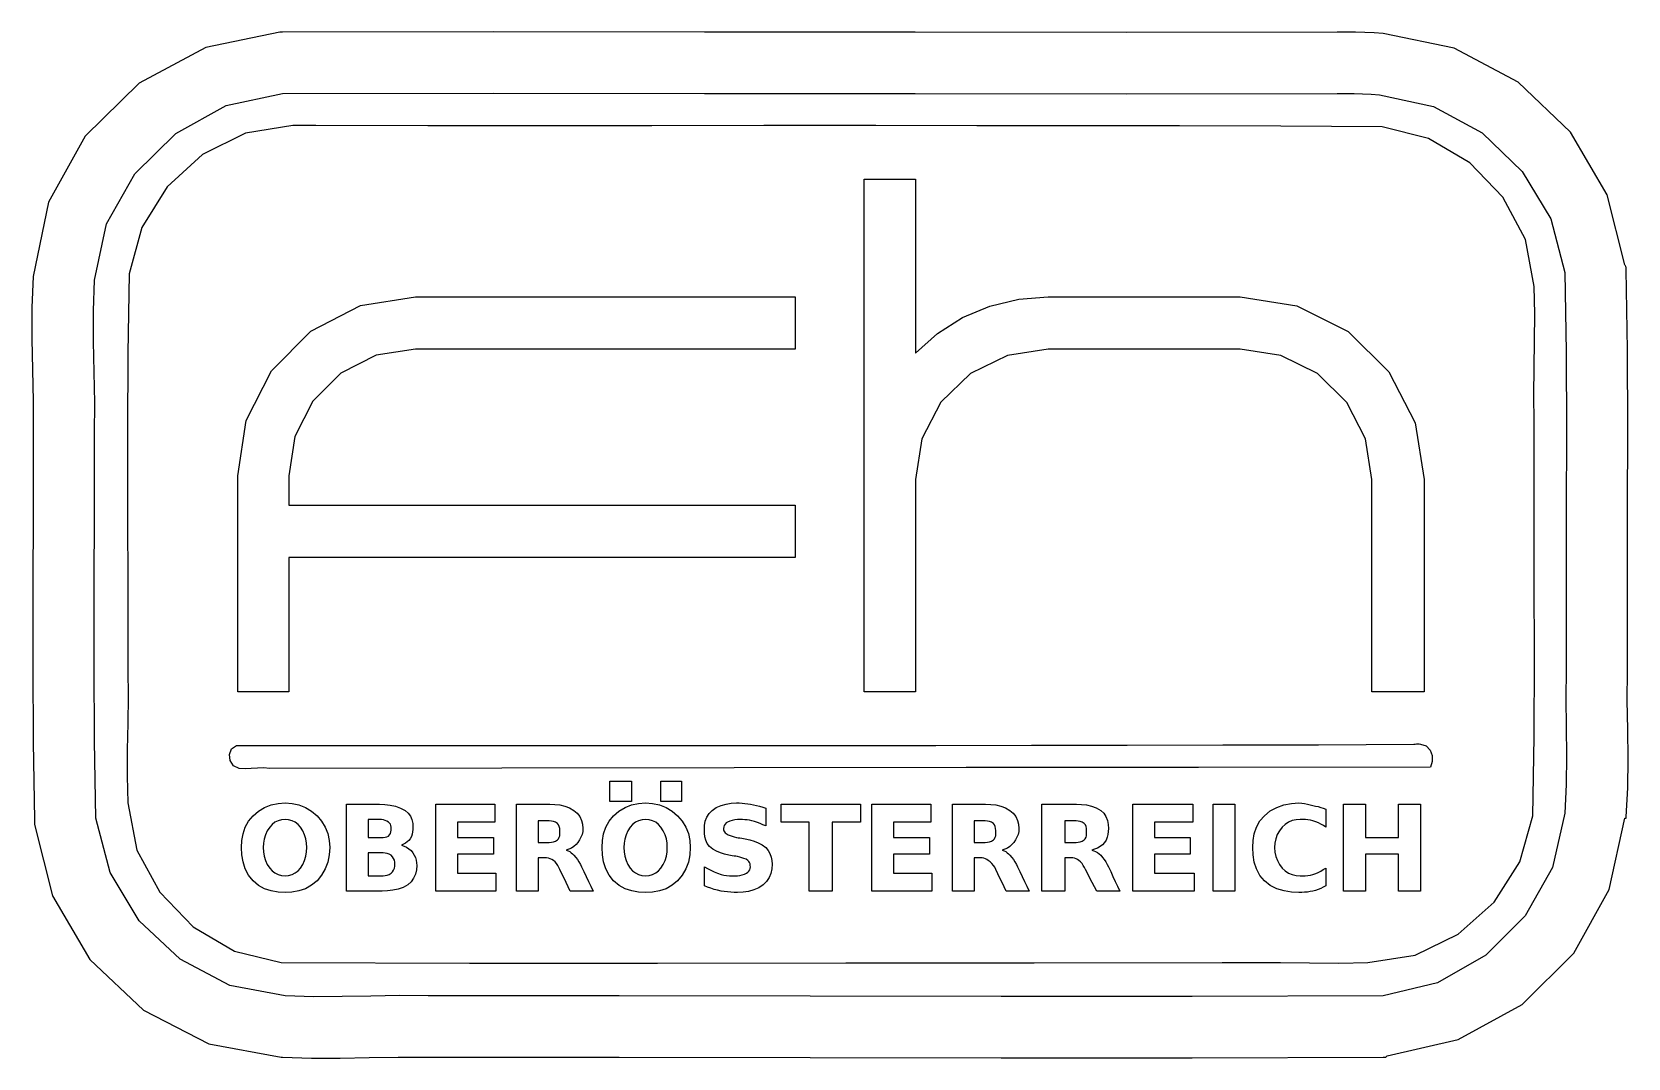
# Model space of a CAD drawing. Extents: x -17.7 to 15.5, y 6.4 to 13.5.
# Drawn here: x 4.47 to 15.48, y 6.44 to 13.52 of the extents above; entities that cross this region are included whole.
import ezdxf

# ---------------------------------------------------------------- set-up
doc = ezdxf.new("R2010")
doc.units = 0
doc.layers.add('Layer_1', color=7, linetype='CONTINUOUS')

msp = doc.modelspace()

# ---------------------------------------------------------------- linework, layer by layer
at = {"layer": 'Layer_1', "color": 7}
for points in [[(6.182431, 13.517708), (5.671289, 13.413498), (5.211601, 13.166623), (4.839628, 12.800781), (4.586859, 12.344208), (4.480278, 11.833194), (4.47188, 11.618237), (4.471671, 11.402858), (4.476068, 11.187506), (4.480738, 10.972605), (4.480278, 10.757222), (4.480278, 10.755177), (4.480278, 10.753584), (4.480278, 10.751749), (4.480278, 10.7499), (4.480278, 10.748403), (4.480187, 10.21569), (4.478746, 9.683001), (4.478255, 9.150087), (4.480971, 8.617198), (4.489097, 8.08493), (4.489097, 8.081529), (4.489097, 8.077731), (4.489097, 8.074042), (4.489097, 8.070871), (4.489097, 8.067291), (4.489097, 8.063891), (4.489097, 8.060092), (4.489097, 8.056403), (4.489097, 8.053232), (4.489097, 8.049653), (4.614426, 7.557628), (4.872197, 7.119827), (5.240446, 6.7701), (5.691739, 6.537323), (6.19125, 6.444514), (6.193296, 6.444514), (6.194888, 6.444514), (6.196723, 6.444514), (6.198572, 6.444514), (6.200069, 6.444514), (6.399469, 6.438622), (6.59894, 6.43893), (6.797932, 6.442498), (6.997191, 6.445822), (7.196667, 6.444514), (7.198712, 6.444514), (7.200305, 6.444514), (7.202139, 6.444514), (7.203989, 6.444514), (7.205486, 6.444514), (8.522911, 6.444499), (9.840567, 6.442306), (11.15827, 6.440123), (12.476021, 6.440131), (13.793611, 6.444514), (13.797012, 6.444514), (13.800811, 6.444514), (13.8045, 6.444514), (13.80767, 6.444514), (13.81125, 6.444514), (13.812951, 6.446214), (13.814559, 6.447823), (13.816476, 6.44974), (13.818449, 6.451712), (13.82007, 6.453333), (14.31014, 6.565871), (14.75055, 6.80908), (15.107735, 7.163287), (15.35224, 7.602826), (15.460486, 8.09375), (15.462532, 8.09375), (15.464124, 8.09375), (15.465959, 8.09375), (15.467808, 8.09375), (15.469306, 8.09375), (15.469345, 8.095464), (15.469318, 8.097442), (15.46929, 8.099039), (15.469267, 8.100714), (15.469306, 8.102569), (15.479832, 8.303489), (15.482258, 8.504602), (15.479753, 8.705827), (15.476514, 8.906979), (15.478125, 9.107986), (15.478125, 9.110031), (15.478125, 9.111624), (15.478125, 9.113459), (15.478125, 9.115308), (15.478125, 9.116805), (15.478125, 9.118851), (15.478125, 9.120443), (15.478125, 9.122278), (15.478125, 9.124127), (15.478125, 9.125625), (15.477695, 9.675792), (15.479186, 10.226036), (15.479985, 10.776605), (15.477527, 11.327231), (15.469306, 11.877291), (15.469306, 11.880692), (15.469306, 11.884491), (15.469306, 11.88818), (15.469306, 11.891351), (15.469306, 11.89493), (15.467605, 11.898331), (15.465706, 11.90213), (15.463861, 11.905819), (15.462276, 11.908989), (15.460486, 11.912569), (15.337663, 12.396454), (15.084942, 12.827454), (14.724421, 13.173078), (14.283095, 13.407128), (13.793611, 13.508889), (13.730196, 13.512955), (13.66684, 13.515741), (13.603025, 13.517398), (13.53933, 13.518017), (13.476111, 13.517708), (12.020828, 13.516263), (10.565453, 13.517447), (9.110176, 13.51935), (7.654976, 13.520071), (6.200069, 13.517708), (6.198024, 13.517708), (6.196431, 13.517708), (6.194597, 13.517708), (6.192747, 13.517708), (6.19125, 13.517708), (6.189204, 13.517708), (6.187612, 13.517708), (6.185777, 13.517708), (6.183928, 13.517708), (6.182431, 13.517708), (6.182431, 13.517708), (6.182431, 13.517708), (6.182431, 13.517708), (6.182431, 13.517708), (6.182431, 13.517708)], [(6.200069, 13.094375), (7.65527, 13.096735), (9.110503, 13.096008), (10.565429, 13.094101), (12.02084, 13.092921), (13.476111, 13.094375), (13.5343, 13.094623), (13.592663, 13.093931), (13.650976, 13.092244), (13.708939, 13.089499), (13.767153, 13.085555), (14.140848, 13.005679), (14.47686, 12.822553), (14.752606, 12.557157), (14.948996, 12.229217), (15.045972, 11.859653), (15.054136, 11.311372), (15.056548, 10.762772), (15.05576, 10.214228), (15.054323, 9.66548), (15.054792, 9.116805), (15.052335, 8.919098), (15.054576, 8.721567), (15.057171, 8.523872), (15.055739, 8.326272), (15.045972, 8.129028), (14.960864, 7.754649), (14.771603, 7.420305), (14.500062, 7.14833), (14.166805, 6.957579), (13.793611, 6.867847), (12.476155, 6.86347), (11.158355, 6.863466), (9.840551, 6.865648), (8.523203, 6.867835), (7.205486, 6.867847), (7.00795, 6.869653), (6.810395, 6.866846), (6.61259, 6.863127), (6.41529, 6.86223), (6.217708, 6.867847), (5.837153, 6.940233), (5.494058, 7.120533), (5.212278, 7.386862), (5.01136, 7.718904), (4.912431, 8.09375), (4.904353, 8.624667), (4.901681, 9.155573), (4.902163, 9.686453), (4.903555, 10.217503), (4.903611, 10.748403), (4.904724, 10.960359), (4.900772, 11.172034), (4.89627, 11.38346), (4.89571, 11.595137), (4.903611, 11.806736), (4.986693, 12.194556), (5.182009, 12.540482), (5.464559, 12.819563), (5.811899, 13.011619), (6.200069, 13.094375), (6.200069, 13.094375), (6.200069, 13.094375), (6.200069, 13.094375), (6.200069, 13.094375), (6.200069, 13.094375)], [(6.270625, 12.873889), (5.944012, 12.822186), (5.648393, 12.674114), (5.404908, 12.450272), (5.23012, 12.169527), (5.141736, 11.850833), (5.133509, 11.304057), (5.131083, 10.757445), (5.131896, 10.210785), (5.133367, 9.66368), (5.132917, 9.116805), (5.134858, 8.933167), (5.132249, 8.749719), (5.128674, 8.566457), (5.127701, 8.382976), (5.132917, 8.199583), (5.195913, 7.874454), (5.353167, 7.582543), (5.583692, 7.344074), (5.869219, 7.175911), (6.19125, 7.097153), (7.489745, 7.092675), (8.787715, 7.092637), (10.086024, 7.094841), (11.384348, 7.09708), (12.682361, 7.097153), (12.883664, 7.098721), (13.084709, 7.097447), (13.285547, 7.095393), (13.486668, 7.094608), (13.687778, 7.097153), (14.014171, 7.148755), (14.310891, 7.294191), (14.557523, 7.515004), (14.735557, 7.793575), (14.825486, 8.111389), (14.833528, 8.654681), (14.835992, 9.197821), (14.835322, 9.741087), (14.833949, 10.284556), (14.834306, 10.827778), (14.832499, 11.014544), (14.834678, 11.201702), (14.837755, 11.38887), (14.838662, 11.575717), (14.834306, 11.762639), (14.774459, 12.087066), (14.61931, 12.378597), (14.389857, 12.616461), (14.105261, 12.784413), (13.784792, 12.865069), (13.086223, 12.870447), (12.387733, 12.872652), (11.68932, 12.873052), (10.990705, 12.873009), (10.292292, 12.873889), (9.519736, 12.873946), (8.74717, 12.87284), (7.974307, 12.871706), (7.201946, 12.871678), (6.429375, 12.873889), (6.39734, 12.873968), (6.365589, 12.874521), (6.33386, 12.875031), (6.302067, 12.874992), (6.270625, 12.873889), (6.270625, 12.873889), (6.270625, 12.873889), (6.270625, 12.873889), (6.270625, 12.873889), (6.270625, 12.873889)], [(10.212917, 12.503472), (10.283459, 12.503472), (10.354224, 12.503472), (10.424669, 12.503472), (10.495033, 12.503472), (10.565694, 12.503472), (10.565694, 12.263629), (10.565694, 12.023644), (10.565694, 11.783985), (10.565694, 11.543912), (10.565694, 11.304028), (10.718476, 11.439639), (10.891565, 11.548631), (11.079833, 11.627988), (11.278913, 11.676117), (11.482917, 11.692083), (11.747449, 11.692083), (12.012139, 11.692083), (12.276468, 11.692083), (12.541255, 11.692083), (12.805833, 11.692083), (13.197337, 11.630888), (13.550705, 11.452267), (13.832258, 11.173639), (14.013624, 10.821946), (14.075833, 10.430903), (14.075833, 10.138153), (14.075833, 9.84523), (14.075833, 9.552705), (14.075833, 9.259675), (14.075833, 8.966875), (14.003528, 8.966875), (13.930994, 8.966875), (13.858788, 8.966875), (13.786664, 8.966875), (13.714236, 8.966875), (13.714236, 9.259624), (13.714236, 9.552547), (13.714236, 9.845072), (13.714236, 10.138102), (13.714236, 10.430903), (13.67078, 10.710866), (13.541898, 10.963332), (13.339875, 11.162266), (13.086145, 11.288063), (12.805833, 11.330486), (12.541301, 11.330486), (12.276611, 11.330486), (12.012282, 11.330486), (11.747496, 11.330486), (11.482917, 11.330486), (11.201213, 11.287899), (10.945683, 11.162173), (10.741657, 10.964069), (10.610276, 10.711643), (10.565694, 10.430903), (10.565694, 10.138153), (10.565694, 9.84523), (10.565694, 9.552705), (10.565694, 9.259675), (10.565694, 8.966875), (10.495153, 8.966875), (10.424388, 8.966875), (10.353943, 8.966875), (10.283578, 8.966875), (10.212917, 8.966875), (10.212917, 9.674058), (10.212917, 10.381662), (10.212917, 11.089024), (10.212917, 11.796104), (10.212917, 12.503472), (10.212917, 12.503472), (10.212917, 12.503472), (10.212917, 12.503472), (10.212917, 12.503472), (10.212917, 12.503472)], [(7.117292, 11.692083), (7.641066, 11.692083), (8.165152, 11.692083), (8.689058, 11.692083), (9.213096, 11.692083), (9.736667, 11.692083), (9.736667, 11.619778), (9.736667, 11.547244), (9.736667, 11.475037), (9.736667, 11.402914), (9.736667, 11.330486), (9.212893, 11.330486), (8.688807, 11.330486), (8.1649, 11.330486), (7.640863, 11.330486), (7.117292, 11.330486), (6.847006, 11.288804), (6.6026, 11.16542), (6.409189, 10.971994), (6.285862, 10.727688), (6.244167, 10.457361), (6.244167, 10.416799), (6.244167, 10.37611), (6.244167, 10.335604), (6.244167, 10.295144), (6.244167, 10.254514), (6.942532, 10.254514), (7.641313, 10.254514), (8.339855, 10.254514), (9.038119, 10.254514), (9.736667, 10.254514), (9.736667, 10.182208), (9.736667, 10.109674), (9.736667, 10.037468), (9.736667, 9.965344), (9.736667, 9.892916), (9.038301, 9.892916), (8.33952, 9.892916), (7.640978, 9.892916), (6.942715, 9.892916), (6.244167, 9.892916), (6.244167, 9.707744), (6.244167, 9.522461), (6.244167, 9.33743), (6.244167, 9.15208), (6.244167, 8.966875), (6.173625, 8.966875), (6.10286, 8.966875), (6.032415, 8.966875), (5.96205, 8.966875), (5.891389, 8.966875), (5.891389, 9.264915), (5.891389, 9.563132), (5.891389, 9.860943), (5.891389, 10.159269), (5.891389, 10.457361), (5.950649, 10.837815), (6.124051, 11.181576), (6.394779, 11.455346), (6.737111, 11.63175), (7.117292, 11.692083), (7.117292, 11.692083), (7.117292, 11.692083), (7.117292, 11.692083), (7.117292, 11.692083), (7.117292, 11.692083)], [(14.005278, 8.605278), (14.013832, 8.605679), (14.022689, 8.606151), (14.031656, 8.606414), (14.040328, 8.606198), (14.049375, 8.605278), (14.088458, 8.593708), (14.116459, 8.564436), (14.130358, 8.526068), (14.131498, 8.485459), (14.119931, 8.446528), (12.518413, 8.444954), (10.91673, 8.443081), (9.315342, 8.441114), (7.713464, 8.439254), (6.111875, 8.437708), (6.06943, 8.441142), (6.027038, 8.439714), (5.985005, 8.436574), (5.942321, 8.434787), (5.900208, 8.437708), (5.862842, 8.456094), (5.839306, 8.491224), (5.833796, 8.532943), (5.848851, 8.572148), (5.882569, 8.596458), (6.847304, 8.596865), (7.812148, 8.596661), (8.777049, 8.596255), (9.741835, 8.596052), (10.706806, 8.596458), (11.366582, 8.597745), (12.026342, 8.598494), (12.686021, 8.599482), (13.345815, 8.601484), (14.005278, 8.605278), (14.005278, 8.605278), (14.005278, 8.605278), (14.005278, 8.605278), (14.005278, 8.605278), (14.005278, 8.605278)], [(8.457847, 8.349514), (8.487828, 8.349514), (8.517595, 8.349514), (8.547852, 8.349514), (8.577752, 8.349514), (8.607778, 8.349514), (8.607778, 8.321297), (8.607778, 8.29328), (8.607778, 8.265265), (8.607778, 8.236918), (8.607778, 8.208403), (8.577797, 8.208403), (8.54803, 8.208403), (8.517773, 8.208403), (8.487873, 8.208403), (8.457847, 8.208403), (8.457847, 8.236619), (8.457847, 8.264636), (8.457847, 8.292651), (8.457847, 8.320999), (8.457847, 8.349514), (8.457847, 8.349514), (8.457847, 8.349514), (8.457847, 8.349514), (8.457847, 8.349514), (8.457847, 8.349514)], [(8.810625, 8.349514), (8.838842, 8.349514), (8.866858, 8.349514), (8.894874, 8.349514), (8.923221, 8.349514), (8.951736, 8.349514), (8.951736, 8.321297), (8.951736, 8.29328), (8.951736, 8.265265), (8.951736, 8.236918), (8.951736, 8.208403), (8.923519, 8.208403), (8.895503, 8.208403), (8.867487, 8.208403), (8.83914, 8.208403), (8.810625, 8.208403), (8.810625, 8.236619), (8.810625, 8.264636), (8.810625, 8.292651), (8.810625, 8.320999), (8.810625, 8.349514), (8.810625, 8.349514), (8.810625, 8.349514), (8.810625, 8.349514), (8.810625, 8.349514), (8.810625, 8.349514)], [(6.217708, 8.199583), (6.266215, 8.196456), (6.313987, 8.186346), (6.359393, 8.168625), (6.401356, 8.143188), (6.438194, 8.111389), (6.469809, 8.074396), (6.495167, 8.032698), (6.513006, 7.987428), (6.52321, 7.93974), (6.526389, 7.890903), (6.523082, 7.840464), (6.512804, 7.791058), (6.495252, 7.743983), (6.470262, 7.700303), (6.438194, 7.661597), (6.401324, 7.630802), (6.359153, 7.607688), (6.313256, 7.592548), (6.265518, 7.58454), (6.217708, 7.582222), (6.169826, 7.584561), (6.122344, 7.592554), (6.076658, 7.607611), (6.034388, 7.630701), (5.997222, 7.661597), (5.966147, 7.700407), (5.943417, 7.744435), (5.928388, 7.792219), (5.920303, 7.841278), (5.917847, 7.890903), (5.920225, 7.939147), (5.928308, 7.986669), (5.943449, 8.032177), (5.966527, 8.074234), (5.997222, 8.111389), (6.034225, 8.143212), (6.076134, 8.168584), (6.121584, 8.186337), (6.169235, 8.196445), (6.217708, 8.199583), (6.217708, 8.199583), (6.217708, 8.199583), (6.217708, 8.199583), (6.217708, 8.199583), (6.217708, 8.199583)], [(6.641042, 8.190764), (6.686894, 8.190764), (6.732891, 8.190764), (6.77868, 8.190764), (6.824418, 8.190764), (6.870347, 8.190764), (6.907069, 8.189404), (6.943956, 8.184928), (6.97981, 8.176844), (7.014323, 8.164435), (7.046736, 8.146666), (7.067046, 8.129835), (7.082808, 8.108833), (7.093051, 8.084479), (7.098231, 8.058385), (7.099653, 8.032014), (7.09918, 8.01574), (7.09759, 7.99936), (7.094596, 7.983279), (7.089625, 7.967416), (7.082014, 7.952639), (7.072322, 7.940705), (7.060613, 7.930309), (7.047876, 7.921712), (7.034528, 7.914614), (7.020278, 7.908541), (7.038591, 7.902174), (7.056104, 7.893797), (7.07249, 7.883256), (7.087258, 7.870449), (7.099653, 7.855625), (7.109435, 7.839944), (7.117188, 7.82302), (7.122478, 7.804937), (7.125319, 7.786028), (7.126111, 7.76743), (7.123817, 7.737056), (7.116751, 7.70789), (7.104422, 7.680207), (7.086679, 7.655365), (7.064375, 7.635139), (7.032184, 7.616693), (6.997516, 7.60427), (6.961281, 7.596434), (6.924619, 7.592286), (6.887986, 7.591041), (6.838607, 7.591041), (6.789071, 7.591041), (6.73976, 7.591041), (6.690504, 7.591041), (6.641042, 7.591041), (6.641042, 7.710963), (6.641042, 7.830648), (6.641042, 7.95055), (6.641042, 8.070379), (6.641042, 8.190764), (6.641042, 8.190764), (6.641042, 8.190764), (6.641042, 8.190764), (6.641042, 8.190764), (6.641042, 8.190764)], [(7.258403, 8.190764), (7.339526, 8.190764), (7.420906, 8.190764), (7.501918, 8.190764), (7.582837, 8.190764), (7.664097, 8.190764), (7.664097, 8.166074), (7.664097, 8.141559), (7.664097, 8.117046), (7.664097, 8.092242), (7.664097, 8.067291), (7.612954, 8.067291), (7.56165, 8.067291), (7.510577, 8.067291), (7.459563, 8.067291), (7.408333, 8.067291), (7.408333, 8.045875), (7.408333, 8.024874), (7.408333, 8.003919), (7.408333, 7.982741), (7.408333, 7.961458), (7.457713, 7.961458), (7.507248, 7.961458), (7.55656, 7.961458), (7.605815, 7.961458), (7.655278, 7.961458), (7.655278, 7.938256), (7.655278, 7.915506), (7.655278, 7.892805), (7.655278, 7.869862), (7.655278, 7.846805), (7.605898, 7.846805), (7.556363, 7.846805), (7.507051, 7.846805), (7.457796, 7.846805), (7.408333, 7.846805), (7.408333, 7.820352), (7.408333, 7.794087), (7.408333, 7.767822), (7.408333, 7.741247), (7.408333, 7.714514), (7.46124, 7.714514), (7.514313, 7.714514), (7.567147, 7.714514), (7.619921, 7.714514), (7.672917, 7.714514), (7.672917, 7.689824), (7.672917, 7.665309), (7.672917, 7.640796), (7.672917, 7.615992), (7.672917, 7.591041), (7.59003, 7.591041), (7.506881, 7.591041), (7.424108, 7.591041), (7.34143, 7.591041), (7.258403, 7.591041), (7.258403, 7.710963), (7.258403, 7.830648), (7.258403, 7.95055), (7.258403, 8.070379), (7.258403, 8.190764), (7.258403, 8.190764), (7.258403, 8.190764), (7.258403, 8.190764), (7.258403, 8.190764), (7.258403, 8.190764)], [(7.814028, 8.190764), (7.85988, 8.190764), (7.905877, 8.190764), (7.951667, 8.190764), (7.997404, 8.190764), (8.043333, 8.190764), (8.078511, 8.189455), (8.113212, 8.185169), (8.147793, 8.177058), (8.1805, 8.164545), (8.210903, 8.146666), (8.232712, 8.127769), (8.250353, 8.105132), (8.2631, 8.079184), (8.270316, 8.051887), (8.272639, 8.023194), (8.271078, 8.002301), (8.266494, 7.981938), (8.259072, 7.962236), (8.249322, 7.94377), (8.237361, 7.92618), (8.224872, 7.911477), (8.21036, 7.898664), (8.19422, 7.888251), (8.176318, 7.879787), (8.157986, 7.873264), (8.170109, 7.86931), (8.181693, 7.863164), (8.192012, 7.855688), (8.201798, 7.847041), (8.210903, 7.837986), (8.223607, 7.823612), (8.234993, 7.808182), (8.245311, 7.79224), (8.254999, 7.775509), (8.263819, 7.758611), (8.279691, 7.725103), (8.295451, 7.691834), (8.311469, 7.658017), (8.327299, 7.624599), (8.343194, 7.591041), (8.311451, 7.591041), (8.279932, 7.591041), (8.247895, 7.591041), (8.216236, 7.591041), (8.184444, 7.591041), (8.170336, 7.621022), (8.156328, 7.650789), (8.142089, 7.681046), (8.128018, 7.710947), (8.113889, 7.740972), (8.106906, 7.754543), (8.09917, 7.768005), (8.090768, 7.780647), (8.081004, 7.792637), (8.069792, 7.802708), (8.058663, 7.80942), (8.046525, 7.814394), (8.034187, 7.817711), (8.021076, 7.819712), (8.008056, 7.820347), (7.999132, 7.820347), (7.990382, 7.820347), (7.98165, 7.820347), (7.972643, 7.820347), (7.963958, 7.820347), (7.963958, 7.774495), (7.963958, 7.728498), (7.963958, 7.682708), (7.963958, 7.636971), (7.963958, 7.591041), (7.933978, 7.591041), (7.90421, 7.591041), (7.873954, 7.591041), (7.844053, 7.591041), (7.814028, 7.591041), (7.814028, 7.710963), (7.814028, 7.830648), (7.814028, 7.95055), (7.814028, 8.070379), (7.814028, 8.190764), (7.814028, 8.190764), (7.814028, 8.190764), (7.814028, 8.190764), (7.814028, 8.190764), (7.814028, 8.190764)], [(8.704792, 8.199583), (8.753298, 8.196456), (8.80107, 8.186346), (8.846476, 8.168625), (8.888439, 8.143188), (8.925278, 8.111389), (8.956892, 8.074396), (8.98225, 8.032698), (9.000089, 7.987428), (9.010293, 7.93974), (9.013472, 7.890903), (9.010165, 7.840464), (8.999887, 7.791058), (8.982336, 7.743983), (8.957345, 7.700303), (8.925278, 7.661597), (8.888407, 7.630802), (8.846236, 7.607688), (8.800339, 7.592548), (8.752601, 7.58454), (8.704792, 7.582222), (8.656909, 7.584561), (8.609428, 7.592554), (8.563741, 7.607611), (8.521471, 7.630701), (8.484306, 7.661597), (8.45323, 7.700407), (8.4305, 7.744435), (8.415472, 7.792219), (8.407386, 7.841278), (8.404931, 7.890903), (8.407309, 7.939147), (8.415392, 7.986669), (8.430533, 8.032177), (8.45361, 8.074234), (8.484306, 8.111389), (8.521309, 8.143212), (8.563218, 8.168584), (8.608667, 8.186337), (8.656318, 8.196445), (8.704792, 8.199583), (8.704792, 8.199583), (8.704792, 8.199583), (8.704792, 8.199583), (8.704792, 8.199583), (8.704792, 8.199583)], [(9.330972, 8.199583), (9.350541, 8.199132), (9.370082, 8.197848), (9.389501, 8.195895), (9.409015, 8.193438), (9.427986, 8.190764), (9.449385, 8.186975), (9.470702, 8.181903), (9.491568, 8.176195), (9.512504, 8.17021), (9.533819, 8.164305), (9.533819, 8.139616), (9.533819, 8.115101), (9.533819, 8.090588), (9.533819, 8.065784), (9.533819, 8.040833), (9.51468, 8.049178), (9.495499, 8.057022), (9.476359, 8.064187), (9.456956, 8.070601), (9.436806, 8.076111), (9.421009, 8.079545), (9.405093, 8.082187), (9.389295, 8.083882), (9.373265, 8.084723), (9.357431, 8.08493), (9.339312, 8.08431), (9.321223, 8.082445), (9.303177, 8.079222), (9.28564, 8.074408), (9.269236, 8.067291), (9.260318, 8.061302), (9.252689, 8.053883), (9.246865, 8.044502), (9.24368, 8.034), (9.242778, 8.023194), (9.243409, 8.014818), (9.245506, 8.006852), (9.249187, 7.99964), (9.254119, 7.993508), (9.260417, 7.987916), (9.273465, 7.980317), (9.287347, 7.974259), (9.301782, 7.969125), (9.316404, 7.964859), (9.330972, 7.961458), (9.343465, 7.959673), (9.355716, 7.957923), (9.36794, 7.956177), (9.38055, 7.954376), (9.392708, 7.952639), (9.422907, 7.94566), (9.453001, 7.93653), (9.481925, 7.924935), (9.509441, 7.90998), (9.533819, 7.890903), (9.550339, 7.871618), (9.563017, 7.84968), (9.571668, 7.82584), (9.576422, 7.801412), (9.577917, 7.77625), (9.575923, 7.744447), (9.569213, 7.71322), (9.556938, 7.683823), (9.538987, 7.657539), (9.516181, 7.635139), (9.485228, 7.614407), (9.451054, 7.599359), (9.414494, 7.589339), (9.377255, 7.58389), (9.339792, 7.582222), (9.316732, 7.582464), (9.293838, 7.583292), (9.270653, 7.584897), (9.247789, 7.587418), (9.225139, 7.591041), (9.201529, 7.596313), (9.178376, 7.602805), (9.155463, 7.610188), (9.132882, 7.618107), (9.110486, 7.626319), (9.110486, 7.652772), (9.110486, 7.679038), (9.110486, 7.705303), (9.110486, 7.731878), (9.110486, 7.758611), (9.132996, 7.746679), (9.15552, 7.735049), (9.177993, 7.724139), (9.201408, 7.713993), (9.225139, 7.705694), (9.24443, 7.70116), (9.263643, 7.698409), (9.283214, 7.697122), (9.302462, 7.696831), (9.322153, 7.696875), (9.338853, 7.697445), (9.35532, 7.699235), (9.371282, 7.702386), (9.386904, 7.707297), (9.401528, 7.714514), (9.41054, 7.720937), (9.418186, 7.728526), (9.423771, 7.737393), (9.427061, 7.747849), (9.427986, 7.758611), (9.427401, 7.768685), (9.425575, 7.778182), (9.422182, 7.787414), (9.417108, 7.795715), (9.410347, 7.802708), (9.397693, 7.810829), (9.383676, 7.816885), (9.369377, 7.821638), (9.354574, 7.825692), (9.339792, 7.829166), (9.327298, 7.830951), (9.315048, 7.832701), (9.302824, 7.834448), (9.290214, 7.836249), (9.278056, 7.837986), (9.249404, 7.845092), (9.221097, 7.854372), (9.19405, 7.866081), (9.168395, 7.88104), (9.145764, 7.899722), (9.130769, 7.919235), (9.12042, 7.941796), (9.11436, 7.965375), (9.111327, 7.989815), (9.110486, 8.014375), (9.11191, 8.043885), (9.116977, 8.07291), (9.127024, 8.100717), (9.142643, 8.125582), (9.163403, 8.146666), (9.192831, 8.166784), (9.225362, 8.181747), (9.259657, 8.191901), (9.295045, 8.197721), (9.330972, 8.199583), (9.330972, 8.199583), (9.330972, 8.199583), (9.330972, 8.199583), (9.330972, 8.199583), (9.330972, 8.199583)], [(9.639653, 8.190764), (9.748993, 8.190764), (9.858118, 8.190764), (9.96744, 8.190764), (10.076696, 8.190764), (10.186458, 8.190764), (10.186458, 8.166074), (10.186458, 8.141559), (10.186458, 8.117046), (10.186458, 8.092242), (10.186458, 8.067291), (10.14766, 8.067291), (10.10874, 8.067291), (10.069995, 8.067291), (10.031294, 8.067291), (9.992431, 8.067291), (9.992431, 7.97206), (9.992431, 7.876527), (9.992431, 7.781426), (9.992431, 7.686434), (9.992431, 7.591041), (9.960687, 7.591041), (9.929168, 7.591041), (9.897131, 7.591041), (9.865472, 7.591041), (9.833681, 7.591041), (9.833681, 7.686273), (9.833681, 7.781806), (9.833681, 7.876907), (9.833681, 7.971899), (9.833681, 8.067291), (9.794883, 8.067291), (9.755962, 8.067291), (9.717217, 8.067291), (9.678516, 8.067291), (9.639653, 8.067291), (9.639653, 8.091981), (9.639653, 8.116496), (9.639653, 8.141009), (9.639653, 8.165813), (9.639653, 8.190764), (9.639653, 8.190764), (9.639653, 8.190764), (9.639653, 8.190764), (9.639653, 8.190764), (9.639653, 8.190764)], [(10.265833, 8.190764), (10.346957, 8.190764), (10.428336, 8.190764), (10.509348, 8.190764), (10.590268, 8.190764), (10.671528, 8.190764), (10.671528, 8.166074), (10.671528, 8.141559), (10.671528, 8.117046), (10.671528, 8.092242), (10.671528, 8.067291), (10.620385, 8.067291), (10.56908, 8.067291), (10.518008, 8.067291), (10.466993, 8.067291), (10.415764, 8.067291), (10.415764, 8.045875), (10.415764, 8.024874), (10.415764, 8.003919), (10.415764, 7.982741), (10.415764, 7.961458), (10.465143, 7.961458), (10.514679, 7.961458), (10.56399, 7.961458), (10.613246, 7.961458), (10.662708, 7.961458), (10.662708, 7.938256), (10.662708, 7.915506), (10.662708, 7.892805), (10.662708, 7.869862), (10.662708, 7.846805), (10.613329, 7.846805), (10.563794, 7.846805), (10.514482, 7.846805), (10.465227, 7.846805), (10.415764, 7.846805), (10.415764, 7.820352), (10.415764, 7.794087), (10.415764, 7.767822), (10.415764, 7.741247), (10.415764, 7.714514), (10.46867, 7.714514), (10.521744, 7.714514), (10.574578, 7.714514), (10.627351, 7.714514), (10.680347, 7.714514), (10.680347, 7.689824), (10.680347, 7.665309), (10.680347, 7.640796), (10.680347, 7.615992), (10.680347, 7.591041), (10.59746, 7.591041), (10.514312, 7.591041), (10.431539, 7.591041), (10.34886, 7.591041), (10.265833, 7.591041), (10.265833, 7.710963), (10.265833, 7.830648), (10.265833, 7.95055), (10.265833, 8.070379), (10.265833, 8.190764), (10.265833, 8.190764), (10.265833, 8.190764), (10.265833, 8.190764), (10.265833, 8.190764), (10.265833, 8.190764)], [(10.821458, 8.190764), (10.867311, 8.190764), (10.913308, 8.190764), (10.959097, 8.190764), (11.004834, 8.190764), (11.050764, 8.190764), (11.085941, 8.189455), (11.120642, 8.185169), (11.155224, 8.177058), (11.187931, 8.164545), (11.218333, 8.146666), (11.240144, 8.127769), (11.257784, 8.105132), (11.270531, 8.079184), (11.277747, 8.051887), (11.280069, 8.023194), (11.278509, 8.002301), (11.273925, 7.981938), (11.266503, 7.962236), (11.256752, 7.94377), (11.244792, 7.92618), (11.232299, 7.911477), (11.217785, 7.898664), (11.201647, 7.888251), (11.183747, 7.879787), (11.165417, 7.873264), (11.177534, 7.86931), (11.189118, 7.863164), (11.199438, 7.855688), (11.209227, 7.847041), (11.218333, 7.837986), (11.231041, 7.823612), (11.242427, 7.808182), (11.252743, 7.79224), (11.262429, 7.775509), (11.27125, 7.758611), (11.287122, 7.725103), (11.302881, 7.691834), (11.3189, 7.658017), (11.334729, 7.624599), (11.350625, 7.591041), (11.318881, 7.591041), (11.287363, 7.591041), (11.255326, 7.591041), (11.223667, 7.591041), (11.191875, 7.591041), (11.177767, 7.621022), (11.163758, 7.650789), (11.14952, 7.681046), (11.135449, 7.710947), (11.121319, 7.740972), (11.113133, 7.755485), (11.103751, 7.768662), (11.093031, 7.781045), (11.081201, 7.792457), (11.068403, 7.802708), (11.058776, 7.809212), (11.048713, 7.814403), (11.037933, 7.817953), (11.026864, 7.819807), (11.015486, 7.820347), (11.006562, 7.820347), (10.997812, 7.820347), (10.989081, 7.820347), (10.980074, 7.820347), (10.971389, 7.820347), (10.971389, 7.774495), (10.971389, 7.728498), (10.971389, 7.682708), (10.971389, 7.636971), (10.971389, 7.591041), (10.941409, 7.591041), (10.911641, 7.591041), (10.881384, 7.591041), (10.851484, 7.591041), (10.821458, 7.591041), (10.821458, 7.710963), (10.821458, 7.830648), (10.821458, 7.95055), (10.821458, 8.070379), (10.821458, 8.190764), (10.821458, 8.190764), (10.821458, 8.190764), (10.821458, 8.190764), (10.821458, 8.190764), (10.821458, 8.190764)], [(11.438819, 8.190764), (11.486435, 8.190764), (11.534202, 8.190764), (11.581752, 8.190764), (11.629248, 8.190764), (11.676944, 8.190764), (11.712122, 8.189455), (11.746823, 8.185169), (11.781404, 8.177058), (11.814111, 8.164545), (11.844514, 8.146666), (11.865278, 8.127769), (11.880705, 8.104775), (11.890663, 8.078918), (11.895914, 8.051305), (11.897431, 8.023194), (11.896686, 8.002732), (11.89413, 7.982244), (11.889321, 7.962428), (11.881609, 7.943292), (11.870972, 7.92618), (11.856907, 7.910975), (11.840034, 7.898354), (11.821781, 7.888289), (11.802456, 7.880035), (11.782778, 7.873264), (11.796352, 7.869118), (11.80934, 7.863383), (11.821863, 7.856237), (11.833874, 7.847633), (11.844514, 7.837986), (11.857222, 7.823612), (11.868607, 7.808182), (11.878924, 7.79224), (11.88861, 7.775509), (11.897431, 7.758611), (11.913303, 7.725103), (11.929062, 7.691834), (11.94508, 7.658017), (11.96091, 7.624599), (11.976806, 7.591041), (11.945062, 7.591041), (11.913543, 7.591041), (11.881506, 7.591041), (11.849847, 7.591041), (11.818056, 7.591041), (11.802184, 7.621022), (11.786424, 7.650789), (11.770406, 7.681046), (11.754576, 7.710947), (11.738681, 7.740972), (11.731697, 7.754543), (11.723961, 7.768005), (11.71556, 7.780647), (11.705796, 7.792637), (11.694583, 7.802708), (11.684957, 7.809212), (11.674894, 7.814403), (11.664114, 7.817953), (11.653045, 7.819807), (11.641667, 7.820347), (11.632743, 7.820347), (11.623993, 7.820347), (11.615261, 7.820347), (11.606254, 7.820347), (11.597569, 7.820347), (11.597569, 7.774495), (11.597569, 7.728498), (11.597569, 7.682708), (11.597569, 7.636971), (11.597569, 7.591041), (11.565826, 7.591041), (11.534307, 7.591041), (11.50227, 7.591041), (11.470611, 7.591041), (11.438819, 7.591041), (11.438819, 7.710963), (11.438819, 7.830648), (11.438819, 7.95055), (11.438819, 8.070379), (11.438819, 8.190764), (11.438819, 8.190764), (11.438819, 8.190764), (11.438819, 8.190764), (11.438819, 8.190764), (11.438819, 8.190764)], [(12.065, 8.190764), (12.147887, 8.190764), (12.231036, 8.190764), (12.313809, 8.190764), (12.396487, 8.190764), (12.479514, 8.190764), (12.479514, 8.166074), (12.479514, 8.141559), (12.479514, 8.117046), (12.479514, 8.092242), (12.479514, 8.067291), (12.426607, 8.067291), (12.373534, 8.067291), (12.3207, 8.067291), (12.267926, 8.067291), (12.214931, 8.067291), (12.214931, 8.045875), (12.214931, 8.024874), (12.214931, 8.003919), (12.214931, 7.982741), (12.214931, 7.961458), (12.26431, 7.961458), (12.313845, 7.961458), (12.363157, 7.961458), (12.412412, 7.961458), (12.461875, 7.961458), (12.461875, 7.938256), (12.461875, 7.915506), (12.461875, 7.892805), (12.461875, 7.869862), (12.461875, 7.846805), (12.412496, 7.846805), (12.36296, 7.846805), (12.313649, 7.846805), (12.264393, 7.846805), (12.214931, 7.846805), (12.214931, 7.820352), (12.214931, 7.794087), (12.214931, 7.767822), (12.214931, 7.741247), (12.214931, 7.714514), (12.269601, 7.714514), (12.324443, 7.714514), (12.379038, 7.714514), (12.433571, 7.714514), (12.488333, 7.714514), (12.488333, 7.689824), (12.488333, 7.665309), (12.488333, 7.640796), (12.488333, 7.615992), (12.488333, 7.591041), (12.403683, 7.591041), (12.318765, 7.591041), (12.234231, 7.591041), (12.149793, 7.591041), (12.065, 7.591041), (12.065, 7.710963), (12.065, 7.830648), (12.065, 7.95055), (12.065, 8.070379), (12.065, 8.190764), (12.065, 8.190764), (12.065, 8.190764), (12.065, 8.190764), (12.065, 8.190764), (12.065, 8.190764)], [(12.620625, 8.190764), (12.650605, 8.190764), (12.680373, 8.190764), (12.71063, 8.190764), (12.74053, 8.190764), (12.770556, 8.190764), (12.770556, 8.070842), (12.770556, 7.951157), (12.770556, 7.831255), (12.770556, 7.711426), (12.770556, 7.591041), (12.740575, 7.591041), (12.710808, 7.591041), (12.680551, 7.591041), (12.65065, 7.591041), (12.620625, 7.591041), (12.620625, 7.710963), (12.620625, 7.830648), (12.620625, 7.95055), (12.620625, 8.070379), (12.620625, 8.190764), (12.620625, 8.190764), (12.620625, 8.190764), (12.620625, 8.190764), (12.620625, 8.190764), (12.620625, 8.190764)], [(13.211528, 8.199583), (13.231304, 8.198467), (13.250826, 8.195572), (13.270233, 8.191475), (13.28939, 8.186762), (13.308542, 8.181944), (13.326269, 8.177841), (13.344333, 8.17369), (13.362277, 8.168957), (13.379695, 8.163111), (13.396736, 8.155486), (13.396736, 8.130796), (13.396736, 8.106282), (13.396736, 8.081768), (13.396736, 8.056964), (13.396736, 8.032014), (13.380109, 8.042691), (13.363118, 8.05237), (13.345622, 8.06119), (13.327254, 8.069247), (13.308542, 8.076111), (13.291463, 8.080528), (13.273618, 8.083172), (13.255949, 8.08444), (13.238218, 8.084878), (13.220347, 8.08493), (13.192556, 8.08319), (13.165564, 8.077379), (13.139846, 8.066649), (13.116897, 8.051267), (13.096875, 8.032014), (13.0779, 8.007622), (13.062723, 7.980629), (13.051991, 7.95159), (13.045915, 7.921806), (13.043958, 7.890903), (13.045906, 7.860156), (13.052078, 7.830021), (13.062797, 7.801096), (13.077882, 7.774239), (13.096875, 7.749791), (13.116784, 7.730632), (13.13983, 7.715167), (13.165597, 7.704418), (13.192707, 7.698595), (13.220347, 7.696875), (13.238123, 7.696929), (13.255724, 7.697364), (13.273524, 7.698635), (13.29132, 7.70126), (13.308542, 7.705694), (13.327196, 7.712533), (13.345136, 7.720387), (13.362749, 7.729241), (13.380011, 7.739059), (13.396736, 7.749791), (13.396736, 7.725102), (13.396736, 7.700587), (13.396736, 7.676074), (13.396736, 7.65127), (13.396736, 7.626319), (13.379797, 7.617812), (13.362398, 7.609775), (13.344962, 7.602588), (13.326852, 7.596205), (13.308542, 7.591041), (13.28966, 7.587236), (13.270249, 7.584688), (13.250681, 7.583168), (13.231124, 7.582424), (13.211528, 7.582222), (13.160056, 7.584622), (13.109253, 7.592579), (13.060137, 7.607335), (13.013989, 7.630239), (12.973403, 7.661597), (12.941607, 7.69972), (12.918563, 7.743882), (12.903944, 7.791521), (12.896265, 7.841039), (12.894028, 7.890903), (12.896171, 7.939138), (12.90371, 7.986676), (12.918483, 8.032491), (12.941965, 8.074917), (12.973403, 8.111389), (13.013824, 8.143789), (13.059436, 8.168906), (13.108602, 8.186382), (13.159798, 8.196418), (13.211528, 8.199583), (13.211528, 8.199583), (13.211528, 8.199583), (13.211528, 8.199583), (13.211528, 8.199583), (13.211528, 8.199583)], [(13.520208, 8.190764), (13.550189, 8.190764), (13.579956, 8.190764), (13.610213, 8.190764), (13.640114, 8.190764), (13.670139, 8.190764), (13.670139, 8.144911), (13.670139, 8.098914), (13.670139, 8.053125), (13.670139, 8.007388), (13.670139, 7.961458), (13.715991, 7.961458), (13.761988, 7.961458), (13.807778, 7.961458), (13.853515, 7.961458), (13.899445, 7.961458), (13.899445, 8.00731), (13.899445, 8.053308), (13.899445, 8.099097), (13.899445, 8.144834), (13.899445, 8.190764), (13.929425, 8.190764), (13.959192, 8.190764), (13.989449, 8.190764), (14.01935, 8.190764), (14.049375, 8.190764), (14.049375, 8.070842), (14.049375, 7.951157), (14.049375, 7.831255), (14.049375, 7.711426), (14.049375, 7.591041), (14.019395, 7.591041), (13.989627, 7.591041), (13.95937, 7.591041), (13.92947, 7.591041), (13.899445, 7.591041), (13.899445, 7.642184), (13.899445, 7.693489), (13.899445, 7.744562), (13.899445, 7.795576), (13.899445, 7.846805), (13.853592, 7.846805), (13.807595, 7.846805), (13.761806, 7.846805), (13.716069, 7.846805), (13.670139, 7.846805), (13.670139, 7.795662), (13.670139, 7.744358), (13.670139, 7.693285), (13.670139, 7.642271), (13.670139, 7.591041), (13.640159, 7.591041), (13.610391, 7.591041), (13.580134, 7.591041), (13.550234, 7.591041), (13.520208, 7.591041), (13.520208, 7.710963), (13.520208, 7.830648), (13.520208, 7.95055), (13.520208, 8.070379), (13.520208, 8.190764), (13.520208, 8.190764), (13.520208, 8.190764), (13.520208, 8.190764), (13.520208, 8.190764), (13.520208, 8.190764)], [(6.217708, 8.08493), (6.193362, 8.08307), (6.169477, 8.076853), (6.147193, 8.065727), (6.127879, 8.050341), (6.111875, 8.032014), (6.095436, 8.006569), (6.082815, 7.979235), (6.074156, 7.95045), (6.069285, 7.920819), (6.067778, 7.890903), (6.069288, 7.86106), (6.074193, 7.831319), (6.08293, 7.80236), (6.095514, 7.775129), (6.111875, 7.749791), (6.128189, 7.731166), (6.147366, 7.715969), (6.169378, 7.70499), (6.192975, 7.698798), (6.217708, 7.696875), (6.242151, 7.698735), (6.266054, 7.704952), (6.288299, 7.716078), (6.307561, 7.731465), (6.323542, 7.749791), (6.33998, 7.775271), (6.3526, 7.802663), (6.361184, 7.831151), (6.366113, 7.860909), (6.367639, 7.890903), (6.366129, 7.920842), (6.361223, 7.95061), (6.352486, 7.979537), (6.339902, 8.006709), (6.323542, 8.032014), (6.307252, 8.050638), (6.288127, 8.065836), (6.266153, 8.076814), (6.242539, 8.083007), (6.217708, 8.08493), (6.217708, 8.08493), (6.217708, 8.08493), (6.217708, 8.08493), (6.217708, 8.08493), (6.217708, 8.08493)], [(6.790972, 8.08493), (6.790972, 8.060241), (6.790972, 8.035726), (6.790972, 8.011213), (6.790972, 7.986409), (6.790972, 7.961458), (6.807035, 7.961458), (6.822785, 7.961458), (6.838502, 7.961458), (6.854385, 7.961458), (6.870347, 7.961458), (6.882781, 7.96138), (6.89565, 7.96144), (6.90848, 7.962206), (6.921026, 7.964604), (6.932083, 7.970278), (6.939437, 7.979045), (6.944305, 7.989245), (6.947442, 8.000321), (6.949164, 8.011637), (6.949722, 8.023194), (6.949249, 8.033074), (6.947526, 8.042878), (6.944186, 8.052011), (6.939056, 8.060139), (6.932083, 8.067291), (6.920998, 8.074416), (6.908829, 8.079206), (6.896226, 8.082397), (6.883415, 8.084281), (6.870347, 8.08493), (6.854285, 8.08493), (6.838534, 8.08493), (6.822818, 8.08493), (6.806935, 8.08493), (6.790972, 8.08493), (6.790972, 8.08493), (6.790972, 8.08493), (6.790972, 8.08493), (6.790972, 8.08493), (6.790972, 8.08493)], [(7.963958, 8.076111), (7.963958, 8.046131), (7.963958, 8.016363), (7.963958, 7.986106), (7.963958, 7.956206), (7.963958, 7.92618), (7.976452, 7.92618), (7.988702, 7.92618), (8.000926, 7.92618), (8.013536, 7.92618), (8.025694, 7.92618), (8.04049, 7.926625), (8.05546, 7.92816), (8.069851, 7.931066), (8.083909, 7.936043), (8.09625, 7.943819), (8.104021, 7.952016), (8.109481, 7.962117), (8.112414, 7.973483), (8.113594, 7.984873), (8.113889, 7.996736), (8.113549, 8.00996), (8.112264, 8.023308), (8.109595, 8.036044), (8.104712, 8.048075), (8.09625, 8.058472), (8.083925, 8.066134), (8.069744, 8.071154), (8.055502, 8.074068), (8.040798, 8.07563), (8.025694, 8.076111), (8.013201, 8.076111), (8.000951, 8.076111), (7.988727, 8.076111), (7.976117, 8.076111), (7.963958, 8.076111), (7.963958, 8.076111), (7.963958, 8.076111), (7.963958, 8.076111), (7.963958, 8.076111), (7.963958, 8.076111)], [(8.704792, 8.08493), (8.680446, 8.08307), (8.65656, 8.076853), (8.634277, 8.065727), (8.614962, 8.050341), (8.598958, 8.032014), (8.582519, 8.006569), (8.569899, 7.979235), (8.56124, 7.95045), (8.556369, 7.920819), (8.554861, 7.890903), (8.556371, 7.86106), (8.561276, 7.831319), (8.570013, 7.80236), (8.582597, 7.775129), (8.598958, 7.749791), (8.615274, 7.731166), (8.634451, 7.715969), (8.656462, 7.70499), (8.680059, 7.698798), (8.704792, 7.696875), (8.729234, 7.698735), (8.753138, 7.704952), (8.775382, 7.716078), (8.794644, 7.731465), (8.810625, 7.749791), (8.827064, 7.775271), (8.839685, 7.802663), (8.848268, 7.831151), (8.853197, 7.860909), (8.854722, 7.890903), (8.853212, 7.920842), (8.848307, 7.95061), (8.83957, 7.979537), (8.826987, 8.006709), (8.810625, 8.032014), (8.794335, 8.050638), (8.77521, 8.065836), (8.753236, 8.076814), (8.729622, 8.083007), (8.704792, 8.08493), (8.704792, 8.08493), (8.704792, 8.08493), (8.704792, 8.08493), (8.704792, 8.08493), (8.704792, 8.08493)], [(10.971389, 8.076111), (10.971389, 8.046131), (10.971389, 8.016363), (10.971389, 7.986106), (10.971389, 7.956206), (10.971389, 7.92618), (10.983882, 7.92618), (10.996133, 7.92618), (11.008356, 7.92618), (11.020966, 7.92618), (11.033125, 7.92618), (11.04792, 7.926625), (11.062891, 7.92816), (11.077282, 7.931066), (11.091339, 7.936043), (11.103681, 7.943819), (11.11145, 7.952016), (11.11691, 7.962117), (11.119844, 7.973483), (11.121025, 7.984873), (11.121319, 7.996736), (11.120979, 8.00996), (11.119694, 8.023308), (11.117024, 8.036044), (11.112141, 8.048075), (11.103681, 8.058472), (11.091353, 8.066134), (11.077172, 8.071154), (11.062931, 8.074068), (11.048228, 8.07563), (11.033125, 8.076111), (11.020632, 8.076111), (11.008381, 8.076111), (10.996158, 8.076111), (10.983548, 8.076111), (10.971389, 8.076111), (10.971389, 8.076111), (10.971389, 8.076111), (10.971389, 8.076111), (10.971389, 8.076111), (10.971389, 8.076111)], [(11.597569, 8.076111), (11.597569, 8.046131), (11.597569, 8.016363), (11.597569, 7.986106), (11.597569, 7.956206), (11.597569, 7.92618), (11.610063, 7.92618), (11.622313, 7.92618), (11.634537, 7.92618), (11.647147, 7.92618), (11.659306, 7.92618), (11.6741, 7.926625), (11.68907, 7.92816), (11.703461, 7.931066), (11.71752, 7.936043), (11.729861, 7.943819), (11.737631, 7.952016), (11.743091, 7.962117), (11.746024, 7.973483), (11.747205, 7.984873), (11.7475, 7.996736), (11.74716, 8.00996), (11.745874, 8.023308), (11.743205, 8.036044), (11.738322, 8.048075), (11.729861, 8.058472), (11.717534, 8.066134), (11.703352, 8.071154), (11.689111, 8.074068), (11.674408, 8.07563), (11.659306, 8.076111), (11.646812, 8.076111), (11.634562, 8.076111), (11.622338, 8.076111), (11.609728, 8.076111), (11.597569, 8.076111), (11.597569, 8.076111), (11.597569, 8.076111), (11.597569, 8.076111), (11.597569, 8.076111), (11.597569, 8.076111)], [(6.790972, 7.855625), (6.790972, 7.823881), (6.790972, 7.792362), (6.790972, 7.760326), (6.790972, 7.728666), (6.790972, 7.696875), (6.80882, 7.696875), (6.82632, 7.696875), (6.843783, 7.696875), (6.861431, 7.696875), (6.879167, 7.696875), (6.893746, 7.697269), (6.90874, 7.698716), (6.923063, 7.701553), (6.936901, 7.706458), (6.949722, 7.714514), (6.959209, 7.724328), (6.966606, 7.735865), (6.971885, 7.748528), (6.975133, 7.762327), (6.976181, 7.77625), (6.975142, 7.789802), (6.971916, 7.803495), (6.966669, 7.816241), (6.959257, 7.828017), (6.949722, 7.837986), (6.93704, 7.845993), (6.923013, 7.850985), (6.908719, 7.853803), (6.894106, 7.855215), (6.879167, 7.855625), (6.861319, 7.855625), (6.843819, 7.855625), (6.826356, 7.855625), (6.808708, 7.855625), (6.790972, 7.855625), (6.790972, 7.855625), (6.790972, 7.855625), (6.790972, 7.855625), (6.790972, 7.855625), (6.790972, 7.855625)]]:
    msp.add_lwpolyline(points, dxfattribs=at)

doc.saveas('drawing.dxf')
